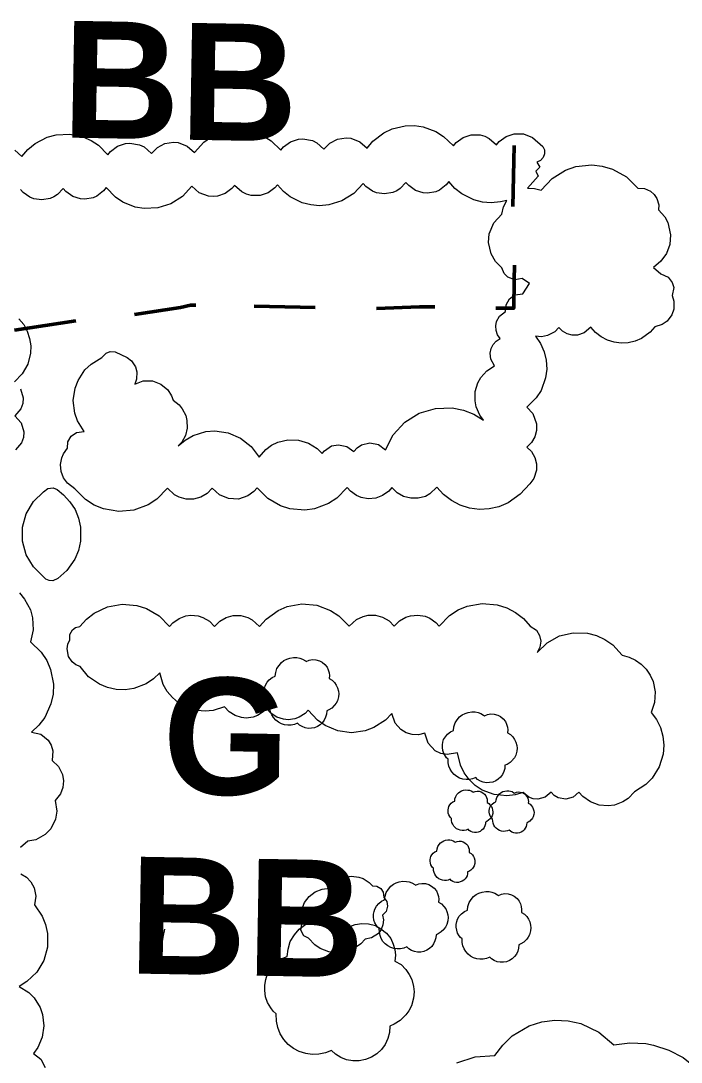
# Model space of a CAD drawing. Header units: metres. Extents: x -208 to 1512, y -277 to 123.
# Drawn here: x 824.75 to 846.8, y 40.56 to 75.33 of the extents above; entities that cross this region are included whole.
import ezdxf

# ---------------------------------------------------------------- set-up
doc = ezdxf.new("R2010")
doc.units = ezdxf.units.M
doc.header["$MEASUREMENT"] = 0
for name, color, linetype in [('740_WienGV_Flwd-Bebauungsplan', 7, 'Continuous'), ('740_WienGV_Flwd-Bebauungsplan Text', 7, 'Continuous'), ('740_WienGV_L_Baum_ -gruppen_ Grünflächen', 7, 'Continuous')]:
    doc.layers.add(name, color=color, linetype=linetype)
doc.styles.add('ERSTELLTER_STIL_12', font='arial.ttf', dxfattribs={"width": 1.000059})

# ---------------------------------------------------------------- blocks, each defined once
blk = doc.blocks.new('GI00131_ATT627(WIESE)_2CA5[1023]_5', base_point=(829.416, 44.801))
at = {"layer": '740_WienGV_L_Baum_ -gruppen_ Grünflächen', "color": 252, "linetype": 'Continuous', "lineweight": 13, "true_color": 0x949494}
for p, q in [((829.28, 45.004), (829.32, 44.783)), ((829.512, 44.786), (829.56, 44.999)), ((829.32, 44.783), (829.34, 44.603)), ((829.484, 44.6), (829.512, 44.786))]:
    blk.add_line(p, q, dxfattribs=at)
blk = doc.blocks.new('GI0007_ATT22(LAUB)_2815[1031]_5', base_point=(841.139, 48.911))
at = {"layer": '740_WienGV_L_Baum_ -gruppen_ Grünflächen', "color": 252, "linetype": 'Continuous', "lineweight": 13, "true_color": 0x949494}
for p, q in [((840.623, 49.32), (840.646, 49.398)), ((840.646, 49.398), (840.69, 49.463)), ((840.69, 49.463), (840.737, 49.521)), ((840.737, 49.521), (840.789, 49.56)), ((840.789, 49.56), (840.845, 49.59)), ((840.845, 49.59), (840.908, 49.61)), ((840.908, 49.61), (840.98, 49.622)), ((840.98, 49.622), (841.05, 49.618)), ((841.05, 49.618), (841.105, 49.608)), ((841.105, 49.608), (841.163, 49.59)), ((841.163, 49.59), (841.217, 49.554)), ((841.217, 49.554), (841.234, 49.542)), ((841.234, 49.542), (841.297, 49.568)), ((841.297, 49.568), (841.363, 49.578)), ((841.363, 49.578), (841.43, 49.575)), ((841.43, 49.575), (841.499, 49.557)), ((841.499, 49.557), (841.554, 49.525)), ((841.554, 49.525), (841.608, 49.482)), ((841.608, 49.482), (841.653, 49.428)), ((841.653, 49.428), (841.677, 49.372)), ((840.402, 49.016), (840.416, 49.064)), ((840.416, 49.064), (840.45, 49.123)), ((840.45, 49.123), (840.495, 49.175)), ((840.495, 49.175), (840.553, 49.222)), ((840.553, 49.222), (840.614, 49.248)), ((840.614, 49.248), (840.623, 49.32)), ((841.677, 49.372), (841.693, 49.316)), ((841.693, 49.316), (841.7, 49.261)), ((841.7, 49.261), (841.695, 49.201)), ((841.695, 49.201), (841.756, 49.166)), ((841.756, 49.166), (841.802, 49.117)), ((841.802, 49.117), (841.838, 49.066)), ((841.838, 49.066), (841.862, 49.016)), ((840.391, 48.905), (840.392, 48.961)), ((840.399, 48.844), (840.391, 48.905)), ((840.392, 48.961), (840.402, 49.016)), ((840.418, 48.786), (840.399, 48.844)), ((840.45, 48.732), (840.418, 48.786)), ((840.474, 48.699), (840.45, 48.732)), ((840.506, 48.672), (840.474, 48.699)), ((841.833, 48.703), (841.803, 48.663)), ((841.86, 48.752), (841.833, 48.703)), ((841.881, 48.83), (841.86, 48.752)), ((841.862, 49.016), (841.88, 48.945)), ((841.88, 48.945), (841.887, 48.892)), ((841.887, 48.892), (841.881, 48.83)), ((840.509, 48.599), (840.506, 48.672)), ((840.521, 48.535), (840.509, 48.599)), ((840.546, 48.472), (840.521, 48.535)), ((840.581, 48.416), (840.546, 48.472)), ((840.626, 48.366), (840.581, 48.416)), ((840.678, 48.325), (840.626, 48.366)), ((841.596, 48.367), (841.558, 48.315)), ((841.623, 48.424), (841.596, 48.367)), ((841.639, 48.485), (841.623, 48.424)), ((841.645, 48.549), (841.639, 48.485)), ((841.687, 48.569), (841.645, 48.549)), ((841.746, 48.607), (841.687, 48.569)), ((841.797, 48.655), (841.746, 48.607)), ((841.803, 48.663), (841.797, 48.655)), ((840.737, 48.294), (840.678, 48.325)), ((840.8, 48.274), (840.737, 48.294)), ((840.866, 48.264), (840.8, 48.274)), ((840.932, 48.267), (840.866, 48.264)), ((840.998, 48.281), (840.932, 48.267)), ((841.06, 48.306), (840.998, 48.281)), ((841.098, 48.268), (841.06, 48.306)), ((841.152, 48.235), (841.098, 48.268)), ((841.211, 48.213), (841.152, 48.235)), ((841.274, 48.201), (841.211, 48.213)), ((841.338, 48.202), (841.274, 48.201)), ((841.4, 48.215), (841.338, 48.202)), ((841.459, 48.238), (841.4, 48.215)), ((841.512, 48.272), (841.459, 48.238)), ((841.558, 48.315), (841.512, 48.272))]:
    blk.add_line(p, q, dxfattribs=at)
blk = doc.blocks.new('GI0007_ATT22(LAUB)_2815[1032]_5', base_point=(839.764, 48.937))
at = {"layer": '740_WienGV_L_Baum_ -gruppen_ Grünflächen', "color": 252, "linetype": 'Continuous', "lineweight": 13, "true_color": 0x949494}
for p, q in [((839.248, 49.346), (839.271, 49.425)), ((839.271, 49.425), (839.315, 49.489)), ((839.315, 49.489), (839.362, 49.547)), ((839.362, 49.547), (839.414, 49.586)), ((839.414, 49.586), (839.47, 49.616)), ((839.47, 49.616), (839.533, 49.636)), ((839.533, 49.636), (839.605, 49.648)), ((839.605, 49.648), (839.675, 49.644)), ((839.675, 49.644), (839.73, 49.634)), ((839.73, 49.634), (839.788, 49.616)), ((839.788, 49.616), (839.843, 49.581)), ((839.843, 49.581), (839.859, 49.569)), ((839.859, 49.569), (839.922, 49.594)), ((839.922, 49.594), (839.988, 49.605)), ((839.988, 49.605), (840.055, 49.601)), ((840.055, 49.601), (840.124, 49.583)), ((840.124, 49.583), (840.179, 49.551)), ((840.179, 49.551), (840.234, 49.508)), ((840.234, 49.508), (840.279, 49.454)), ((840.279, 49.454), (840.302, 49.398)), ((840.302, 49.398), (840.318, 49.343)), ((839.017, 48.987), (839.027, 49.042)), ((839.027, 49.042), (839.041, 49.09)), ((839.041, 49.09), (839.075, 49.149)), ((839.075, 49.149), (839.12, 49.201)), ((839.12, 49.201), (839.178, 49.248)), ((839.178, 49.248), (839.24, 49.274)), ((839.24, 49.274), (839.248, 49.346)), ((840.318, 49.343), (840.326, 49.287)), ((840.326, 49.287), (840.32, 49.227)), ((840.32, 49.227), (840.382, 49.192)), ((840.382, 49.192), (840.428, 49.143)), ((840.428, 49.143), (840.463, 49.092)), ((840.463, 49.092), (840.488, 49.042)), ((840.488, 49.042), (840.505, 48.971)), ((839.016, 48.931), (839.017, 48.987)), ((839.024, 48.87), (839.016, 48.931)), ((839.044, 48.812), (839.024, 48.87)), ((839.076, 48.758), (839.044, 48.812)), ((839.1, 48.725), (839.076, 48.758)), ((839.131, 48.698), (839.1, 48.725)), ((839.134, 48.625), (839.131, 48.698)), ((840.428, 48.689), (840.422, 48.682)), ((840.458, 48.729), (840.428, 48.689)), ((840.485, 48.778), (840.458, 48.729)), ((840.507, 48.856), (840.485, 48.778)), ((840.505, 48.971), (840.512, 48.918)), ((840.512, 48.918), (840.507, 48.856)), ((839.147, 48.561), (839.134, 48.625)), ((839.171, 48.499), (839.147, 48.561)), ((839.206, 48.442), (839.171, 48.499)), ((839.251, 48.393), (839.206, 48.442)), ((839.303, 48.351), (839.251, 48.393)), ((839.362, 48.32), (839.303, 48.351)), ((840.184, 48.341), (840.137, 48.299)), ((840.221, 48.393), (840.184, 48.341)), ((840.248, 48.45), (840.221, 48.393)), ((840.265, 48.512), (840.248, 48.45)), ((840.27, 48.576), (840.265, 48.512)), ((840.312, 48.595), (840.27, 48.576)), ((840.371, 48.633), (840.312, 48.595)), ((840.422, 48.682), (840.371, 48.633)), ((839.426, 48.3), (839.362, 48.32)), ((839.491, 48.29), (839.426, 48.3)), ((839.558, 48.293), (839.491, 48.29)), ((839.623, 48.307), (839.558, 48.293)), ((839.685, 48.332), (839.623, 48.307)), ((839.723, 48.294), (839.685, 48.332)), ((839.777, 48.261), (839.723, 48.294)), ((839.836, 48.239), (839.777, 48.261)), ((839.899, 48.227), (839.836, 48.239)), ((839.963, 48.228), (839.899, 48.227)), ((840.025, 48.241), (839.963, 48.228)), ((840.084, 48.264), (840.025, 48.241)), ((840.137, 48.299), (840.084, 48.264))]:
    blk.add_line(p, q, dxfattribs=at)
blk = doc.blocks.new('GI0007_ATT22(LAUB)_2815[1036]_5', base_point=(839.165, 47.269))
at = {"layer": '740_WienGV_L_Baum_ -gruppen_ Grünflächen', "color": 252, "linetype": 'Continuous', "lineweight": 13, "true_color": 0x949494}
for p, q in [((838.641, 47.605), (838.65, 47.678)), ((838.65, 47.678), (838.673, 47.756)), ((838.673, 47.756), (838.716, 47.821)), ((838.716, 47.821), (838.763, 47.878)), ((838.763, 47.878), (838.815, 47.918)), ((838.815, 47.918), (838.871, 47.948)), ((838.871, 47.948), (838.935, 47.968)), ((838.935, 47.968), (839.006, 47.98)), ((839.006, 47.98), (839.077, 47.976)), ((839.077, 47.976), (839.132, 47.966)), ((839.132, 47.966), (839.189, 47.947)), ((839.189, 47.947), (839.244, 47.912)), ((839.244, 47.912), (839.261, 47.9)), ((839.261, 47.9), (839.323, 47.926)), ((839.323, 47.926), (839.389, 47.936)), ((839.389, 47.936), (839.457, 47.933)), ((839.457, 47.933), (839.526, 47.915)), ((839.526, 47.915), (839.58, 47.883)), ((839.58, 47.883), (839.635, 47.84)), ((839.635, 47.84), (839.68, 47.786)), ((839.68, 47.786), (839.703, 47.73)), ((839.703, 47.73), (839.719, 47.674)), ((839.719, 47.674), (839.727, 47.619)), ((838.417, 47.263), (838.418, 47.318)), ((838.418, 47.318), (838.429, 47.374)), ((838.429, 47.374), (838.442, 47.421)), ((838.442, 47.421), (838.477, 47.481)), ((838.477, 47.481), (838.521, 47.533)), ((838.521, 47.533), (838.58, 47.58)), ((838.58, 47.58), (838.641, 47.605)), ((839.727, 47.619), (839.722, 47.559)), ((839.722, 47.559), (839.783, 47.524)), ((839.783, 47.524), (839.829, 47.475)), ((839.829, 47.475), (839.864, 47.424)), ((839.864, 47.424), (839.889, 47.374)), ((839.889, 47.374), (839.907, 47.303)), ((839.907, 47.303), (839.913, 47.249)), ((838.426, 47.202), (838.417, 47.263)), ((838.445, 47.144), (838.426, 47.202)), ((838.477, 47.09), (838.445, 47.144)), ((838.501, 47.057), (838.477, 47.09)), ((838.532, 47.029), (838.501, 47.057)), ((838.535, 46.957), (838.532, 47.029)), ((838.548, 46.893), (838.535, 46.957)), ((839.773, 46.965), (839.713, 46.927)), ((839.824, 47.013), (839.773, 46.965)), ((839.829, 47.021), (839.824, 47.013)), ((839.86, 47.061), (839.829, 47.021)), ((839.886, 47.11), (839.86, 47.061)), ((839.908, 47.188), (839.886, 47.11)), ((839.913, 47.249), (839.908, 47.188)), ((838.572, 46.83), (838.548, 46.893)), ((838.608, 46.774), (838.572, 46.83)), ((838.653, 46.724), (838.608, 46.774)), ((838.704, 46.683), (838.653, 46.724)), ((838.763, 46.652), (838.704, 46.683)), ((838.827, 46.632), (838.763, 46.652)), ((838.893, 46.622), (838.827, 46.632)), ((838.959, 46.625), (838.893, 46.622)), ((839.024, 46.639), (838.959, 46.625)), ((839.087, 46.664), (839.024, 46.639)), ((839.124, 46.626), (839.087, 46.664)), ((839.178, 46.593), (839.124, 46.626)), ((839.538, 46.63), (839.485, 46.596)), ((839.585, 46.673), (839.538, 46.63)), ((839.622, 46.725), (839.585, 46.673)), ((839.65, 46.782), (839.622, 46.725)), ((839.666, 46.843), (839.65, 46.782)), ((839.671, 46.907), (839.666, 46.843)), ((839.713, 46.927), (839.671, 46.907)), ((839.237, 46.571), (839.178, 46.593)), ((839.3, 46.559), (839.237, 46.571)), ((839.364, 46.56), (839.3, 46.559)), ((839.426, 46.573), (839.364, 46.56)), ((839.485, 46.596), (839.426, 46.573))]:
    blk.add_line(p, q, dxfattribs=at)
blk = doc.blocks.new('GI0007_ATT22(LAUB)_2815[1038]_5', base_point=(840.538, 45.073))
at = {"layer": '740_WienGV_L_Baum_ -gruppen_ Grünflächen', "color": 252, "linetype": 'Continuous', "lineweight": 13, "true_color": 0x949494}
for p, q in [((840.153, 46.238), (840.273, 46.257)), ((840.273, 46.257), (840.39, 46.252)), ((840.39, 46.252), (840.482, 46.234)), ((839.716, 45.885), (839.789, 45.992)), ((839.789, 45.992), (839.868, 46.089)), ((839.868, 46.089), (839.954, 46.155)), ((839.954, 46.155), (840.048, 46.205)), ((840.048, 46.205), (840.153, 46.238)), ((840.482, 46.234), (840.577, 46.204)), ((840.577, 46.204), (840.669, 46.145)), ((840.669, 46.145), (840.697, 46.125)), ((840.697, 46.125), (840.801, 46.168)), ((840.801, 46.168), (840.911, 46.185)), ((840.911, 46.185), (841.023, 46.18)), ((841.023, 46.18), (841.138, 46.149)), ((841.138, 46.149), (841.229, 46.096)), ((841.229, 46.096), (841.321, 46.025)), ((841.321, 46.025), (841.395, 45.935)), ((841.395, 45.935), (841.435, 45.841)), ((839.464, 45.513), (839.562, 45.591)), ((839.562, 45.591), (839.664, 45.634)), ((839.664, 45.634), (839.678, 45.755)), ((839.678, 45.755), (839.716, 45.885)), ((841.435, 45.841), (841.461, 45.749)), ((841.461, 45.749), (841.474, 45.656)), ((841.474, 45.656), (841.465, 45.556)), ((841.465, 45.556), (841.567, 45.498)), ((839.292, 45.155), (839.31, 45.248)), ((839.31, 45.248), (839.333, 45.327)), ((839.333, 45.327), (839.39, 45.426)), ((839.39, 45.426), (839.464, 45.513)), ((841.567, 45.498), (841.644, 45.416)), ((841.644, 45.416), (841.702, 45.332)), ((841.702, 45.332), (841.744, 45.247)), ((841.744, 45.247), (841.773, 45.13)), ((839.291, 45.063), (839.292, 45.155)), ((839.305, 44.961), (839.291, 45.063)), ((839.337, 44.865), (839.305, 44.961)), ((839.39, 44.775), (839.337, 44.865)), ((841.775, 44.938), (841.739, 44.808)), ((841.773, 45.13), (841.784, 45.04)), ((841.784, 45.04), (841.775, 44.938)), ((839.43, 44.719), (839.39, 44.775)), ((839.483, 44.674), (839.43, 44.719)), ((839.488, 44.553), (839.483, 44.674)), ((839.509, 44.446), (839.488, 44.553)), ((841.55, 44.567), (841.451, 44.503)), ((841.635, 44.647), (841.55, 44.567)), ((841.644, 44.659), (841.635, 44.647)), ((841.695, 44.726), (841.644, 44.659)), ((841.739, 44.808), (841.695, 44.726)), ((839.549, 44.342), (839.509, 44.446)), ((839.608, 44.248), (839.549, 44.342)), ((839.683, 44.165), (839.608, 44.248)), ((839.769, 44.096), (839.683, 44.165)), ((841.299, 44.166), (841.237, 44.08)), ((841.345, 44.261), (841.299, 44.166)), ((841.372, 44.364), (841.345, 44.261)), ((841.381, 44.47), (841.372, 44.364)), ((841.451, 44.503), (841.381, 44.47)), ((839.868, 44.045), (839.769, 44.096)), ((839.974, 44.011), (839.868, 44.045)), ((840.083, 43.994), (839.974, 44.011)), ((840.194, 43.999), (840.083, 43.994)), ((840.303, 44.022), (840.194, 43.999)), ((840.407, 44.065), (840.303, 44.022)), ((840.469, 44.002), (840.407, 44.065)), ((840.559, 43.947), (840.469, 44.002)), ((840.658, 43.909), (840.559, 43.947)), ((840.762, 43.89), (840.658, 43.909)), ((840.869, 43.891), (840.762, 43.89)), ((840.973, 43.912), (840.869, 43.891)), ((841.071, 43.951), (840.973, 43.912)), ((841.159, 44.008), (841.071, 43.951)), ((841.237, 44.08), (841.159, 44.008))]:
    blk.add_line(p, q, dxfattribs=at)
blk = doc.blocks.new('GI0007_ATT22(LAUB)_2815[1039]_5', base_point=(837.773, 45.415))
at = {"layer": '740_WienGV_L_Baum_ -gruppen_ Grünflächen', "color": 252, "linetype": 'Continuous', "lineweight": 13, "true_color": 0x949494}
for p, q in [((837.388, 46.58), (837.507, 46.599)), ((837.507, 46.599), (837.625, 46.593)), ((836.951, 46.227), (837.024, 46.334)), ((837.024, 46.334), (837.102, 46.431)), ((837.102, 46.431), (837.189, 46.496)), ((837.189, 46.496), (837.282, 46.546)), ((837.282, 46.546), (837.388, 46.58)), ((837.625, 46.593), (837.717, 46.576)), ((837.717, 46.576), (837.812, 46.546)), ((837.812, 46.546), (837.903, 46.487)), ((837.903, 46.487), (837.931, 46.467)), ((837.931, 46.467), (838.035, 46.509)), ((838.035, 46.509), (838.146, 46.527)), ((838.146, 46.527), (838.258, 46.521)), ((838.258, 46.521), (838.373, 46.491)), ((838.373, 46.491), (838.464, 46.438)), ((838.464, 46.438), (838.555, 46.367)), ((838.555, 46.367), (838.63, 46.276)), ((838.63, 46.276), (838.669, 46.183)), ((836.699, 45.855), (836.796, 45.933)), ((836.796, 45.933), (836.899, 45.976)), ((836.899, 45.976), (836.913, 46.096)), ((836.913, 46.096), (836.951, 46.227)), ((838.669, 46.183), (838.696, 46.09)), ((838.696, 46.09), (838.709, 45.998)), ((838.709, 45.998), (838.7, 45.898)), ((836.527, 45.497), (836.545, 45.589)), ((836.545, 45.589), (836.568, 45.669)), ((836.568, 45.669), (836.625, 45.767)), ((836.625, 45.767), (836.699, 45.855)), ((838.7, 45.898), (838.802, 45.839)), ((838.802, 45.839), (838.878, 45.758)), ((838.878, 45.758), (838.937, 45.673)), ((838.937, 45.673), (838.978, 45.589)), ((838.978, 45.589), (839.008, 45.471)), ((836.526, 45.405), (836.527, 45.497)), ((836.54, 45.303), (836.526, 45.405)), ((836.572, 45.207), (836.54, 45.303)), ((836.625, 45.117), (836.572, 45.207)), ((839.01, 45.279), (838.974, 45.15)), ((839.008, 45.471), (839.019, 45.382)), ((839.019, 45.382), (839.01, 45.279)), ((836.665, 45.061), (836.625, 45.117)), ((836.717, 45.016), (836.665, 45.061)), ((836.722, 44.895), (836.717, 45.016)), ((836.744, 44.787), (836.722, 44.895)), ((838.785, 44.908), (838.686, 44.844)), ((838.87, 44.989), (838.785, 44.908)), ((838.879, 45.001), (838.87, 44.989)), ((838.93, 45.067), (838.879, 45.001)), ((838.974, 45.15), (838.93, 45.067)), ((836.784, 44.684), (836.744, 44.787)), ((836.843, 44.59), (836.784, 44.684)), ((836.918, 44.507), (836.843, 44.59)), ((838.58, 44.603), (838.534, 44.508)), ((838.607, 44.705), (838.58, 44.603)), ((838.616, 44.812), (838.607, 44.705)), ((838.686, 44.844), (838.616, 44.812)), ((837.004, 44.438), (836.918, 44.507)), ((837.102, 44.386), (837.004, 44.438)), ((837.208, 44.352), (837.102, 44.386)), ((837.318, 44.336), (837.208, 44.352)), ((837.429, 44.341), (837.318, 44.336)), ((837.537, 44.364), (837.429, 44.341)), ((837.641, 44.407), (837.537, 44.364)), ((837.704, 44.343), (837.641, 44.407)), ((837.794, 44.288), (837.704, 44.343)), ((837.893, 44.251), (837.794, 44.288)), ((837.997, 44.231), (837.893, 44.251)), ((838.104, 44.233), (837.997, 44.231)), ((838.207, 44.254), (838.104, 44.233)), ((838.306, 44.293), (838.207, 44.254)), ((838.394, 44.35), (838.306, 44.293)), ((838.472, 44.422), (838.394, 44.35)), ((838.534, 44.508), (838.472, 44.422))]:
    blk.add_line(p, q, dxfattribs=at)
blk = doc.blocks.new('GI0007_ATT22(LAUB)_2815[1040]_5', base_point=(840.074, 51.072))
at = {"layer": '740_WienGV_L_Baum_ -gruppen_ Grünflächen', "color": 252, "linetype": 'Continuous', "lineweight": 13, "true_color": 0x949494}
for p, q in [((839.49, 52.153), (839.583, 52.203)), ((839.583, 52.203), (839.689, 52.237)), ((839.689, 52.237), (839.808, 52.256)), ((839.808, 52.256), (839.926, 52.25)), ((839.926, 52.25), (840.018, 52.232)), ((840.018, 52.232), (840.113, 52.202)), ((840.113, 52.202), (840.204, 52.144)), ((840.233, 52.124), (840.336, 52.166)), ((840.336, 52.166), (840.447, 52.184)), ((840.447, 52.184), (840.559, 52.178)), ((840.559, 52.178), (840.674, 52.148)), ((839.214, 51.753), (839.252, 51.884)), ((839.252, 51.884), (839.325, 51.991)), ((839.325, 51.991), (839.404, 52.087)), ((839.404, 52.087), (839.49, 52.153)), ((840.204, 52.144), (840.233, 52.124)), ((840.674, 52.148), (840.765, 52.094)), ((840.765, 52.094), (840.856, 52.023)), ((840.856, 52.023), (840.931, 51.933)), ((840.931, 51.933), (840.97, 51.84)), ((840.97, 51.84), (840.997, 51.747)), ((838.926, 51.424), (839, 51.512)), ((839, 51.512), (839.098, 51.59)), ((839.098, 51.59), (839.2, 51.632)), ((839.2, 51.632), (839.214, 51.753)), ((840.997, 51.747), (841.01, 51.654)), ((841.01, 51.654), (841.001, 51.555)), ((841.001, 51.555), (841.103, 51.496)), ((841.103, 51.496), (841.179, 51.415)), ((838.827, 51.062), (838.828, 51.154)), ((838.828, 51.154), (838.846, 51.246)), ((838.846, 51.246), (838.869, 51.326)), ((838.869, 51.326), (838.926, 51.424)), ((841.179, 51.415), (841.238, 51.33)), ((841.238, 51.33), (841.279, 51.246)), ((841.279, 51.246), (841.309, 51.128)), ((841.309, 51.128), (841.32, 51.039)), ((838.841, 50.96), (838.827, 51.062)), ((838.873, 50.863), (838.841, 50.96)), ((838.926, 50.774), (838.873, 50.863)), ((838.966, 50.718), (838.926, 50.774)), ((841.275, 50.807), (841.231, 50.724)), ((841.311, 50.936), (841.275, 50.807)), ((841.32, 51.039), (841.311, 50.936)), ((839.019, 50.672), (838.966, 50.718)), ((839.023, 50.551), (839.019, 50.672)), ((839.045, 50.444), (839.023, 50.551)), ((839.085, 50.34), (839.045, 50.444)), ((840.917, 50.469), (840.908, 50.362)), ((840.987, 50.501), (840.917, 50.469)), ((841.086, 50.565), (840.987, 50.501)), ((841.171, 50.645), (841.086, 50.565)), ((841.18, 50.658), (841.171, 50.645)), ((841.231, 50.724), (841.18, 50.658)), ((839.144, 50.247), (839.085, 50.34)), ((839.219, 50.164), (839.144, 50.247)), ((839.305, 50.095), (839.219, 50.164)), ((839.403, 50.043), (839.305, 50.095)), ((840.773, 50.078), (840.695, 50.007)), ((840.835, 50.164), (840.773, 50.078)), ((840.881, 50.26), (840.835, 50.164)), ((840.908, 50.362), (840.881, 50.26)), ((839.509, 50.009), (839.403, 50.043)), ((839.619, 49.993), (839.509, 50.009)), ((839.73, 49.998), (839.619, 49.993)), ((839.838, 50.021), (839.73, 49.998)), ((839.942, 50.063), (839.838, 50.021)), ((840.005, 50), (839.942, 50.063)), ((840.095, 49.945), (840.005, 50)), ((840.194, 49.908), (840.095, 49.945)), ((840.298, 49.888), (840.194, 49.908)), ((840.405, 49.89), (840.298, 49.888)), ((840.508, 49.911), (840.405, 49.89)), ((840.607, 49.95), (840.508, 49.911)), ((840.695, 50.007), (840.607, 49.95))]:
    blk.add_line(p, q, dxfattribs=at)
blk = doc.blocks.new('GI0007_ATT22(LAUB)_2815[1043]_5', base_point=(834.119, 52.887))
at = {"layer": '740_WienGV_L_Baum_ -gruppen_ Grünflächen', "color": 252, "linetype": 'Continuous', "lineweight": 13, "true_color": 0x949494}
for p, q in [((833.371, 53.806), (833.449, 53.903)), ((833.449, 53.903), (833.535, 53.969)), ((833.535, 53.969), (833.629, 54.019)), ((833.629, 54.019), (833.734, 54.052)), ((833.734, 54.052), (833.854, 54.071)), ((833.854, 54.071), (833.971, 54.066)), ((833.971, 54.066), (834.063, 54.048)), ((834.063, 54.048), (834.158, 54.018)), ((834.158, 54.018), (834.25, 53.959)), ((834.25, 53.959), (834.278, 53.939)), ((834.278, 53.939), (834.382, 53.982)), ((834.382, 53.982), (834.492, 53.999)), ((834.492, 53.999), (834.604, 53.994)), ((834.604, 53.994), (834.719, 53.963)), ((834.719, 53.963), (834.811, 53.91)), ((834.811, 53.91), (834.902, 53.839)), ((833.245, 53.448), (833.26, 53.568)), ((833.26, 53.568), (833.298, 53.699)), ((833.298, 53.699), (833.371, 53.806)), ((834.902, 53.839), (834.976, 53.749)), ((834.976, 53.749), (835.016, 53.655)), ((835.016, 53.655), (835.042, 53.562)), ((835.042, 53.562), (835.055, 53.47)), ((832.914, 53.141), (832.971, 53.24)), ((832.971, 53.24), (833.045, 53.327)), ((833.045, 53.327), (833.143, 53.405)), ((833.143, 53.405), (833.245, 53.448)), ((835.055, 53.47), (835.046, 53.37)), ((835.046, 53.37), (835.148, 53.312)), ((835.148, 53.312), (835.225, 53.23)), ((835.225, 53.23), (835.284, 53.146)), ((832.872, 52.877), (832.874, 52.969)), ((832.886, 52.775), (832.872, 52.877)), ((832.874, 52.969), (832.891, 53.061)), ((832.891, 53.061), (832.914, 53.141)), ((835.284, 53.146), (835.325, 53.061)), ((835.325, 53.061), (835.355, 52.943)), ((835.355, 52.943), (835.365, 52.854)), ((832.918, 52.679), (832.886, 52.775)), ((832.971, 52.589), (832.918, 52.679)), ((833.011, 52.533), (832.971, 52.589)), ((833.064, 52.488), (833.011, 52.533)), ((835.276, 52.54), (835.225, 52.473)), ((835.32, 52.622), (835.276, 52.54)), ((835.356, 52.751), (835.32, 52.622)), ((835.365, 52.854), (835.356, 52.751)), ((833.069, 52.367), (833.064, 52.488)), ((833.09, 52.26), (833.069, 52.367)), ((833.131, 52.156), (833.09, 52.26)), ((834.953, 52.178), (834.926, 52.075)), ((834.962, 52.284), (834.953, 52.178)), ((835.032, 52.317), (834.962, 52.284)), ((835.131, 52.381), (835.032, 52.317)), ((835.216, 52.461), (835.131, 52.381)), ((835.225, 52.473), (835.216, 52.461)), ((833.189, 52.062), (833.131, 52.156)), ((833.264, 51.979), (833.189, 52.062)), ((833.35, 51.91), (833.264, 51.979)), ((833.449, 51.859), (833.35, 51.91)), ((833.555, 51.825), (833.449, 51.859)), ((833.665, 51.808), (833.555, 51.825)), ((833.775, 51.813), (833.665, 51.808)), ((833.884, 51.836), (833.775, 51.813)), ((833.988, 51.879), (833.884, 51.836)), ((834.05, 51.815), (833.988, 51.879)), ((834.14, 51.761), (834.05, 51.815)), ((834.74, 51.822), (834.652, 51.765)), ((834.818, 51.894), (834.74, 51.822)), ((834.88, 51.98), (834.818, 51.894)), ((834.926, 52.075), (834.88, 51.98)), ((834.239, 51.723), (834.14, 51.761)), ((834.343, 51.703), (834.239, 51.723)), ((834.45, 51.705), (834.343, 51.703)), ((834.554, 51.726), (834.45, 51.705)), ((834.652, 51.765), (834.554, 51.726))]:
    blk.add_line(p, q, dxfattribs=at)
blk = doc.blocks.new('GI0007_ATT22(LAUB)_2815[1044]_5', base_point=(835.389, 42.966))
at = {"layer": '740_WienGV_L_Baum_ -gruppen_ Grünflächen', "color": 252, "linetype": 'Continuous', "lineweight": 13, "true_color": 0x949494}
for p, q in [((834.222, 45.129), (834.409, 45.229)), ((834.409, 45.229), (834.62, 45.296)), ((834.62, 45.296), (834.859, 45.334)), ((834.859, 45.334), (835.093, 45.323)), ((835.093, 45.323), (835.277, 45.287)), ((835.277, 45.287), (835.468, 45.227)), ((835.468, 45.227), (835.651, 45.11)), ((833.893, 44.804), (834.049, 44.997)), ((834.049, 44.997), (834.222, 45.129)), ((835.651, 45.11), (835.707, 45.07)), ((835.707, 45.07), (835.915, 45.155)), ((835.915, 45.155), (836.136, 45.19)), ((836.136, 45.19), (836.36, 45.179)), ((836.36, 45.179), (836.59, 45.118)), ((836.59, 45.118), (836.773, 45.011)), ((836.773, 45.011), (836.955, 44.869)), ((836.955, 44.869), (837.104, 44.689)), ((833.671, 44.328), (833.747, 44.59)), ((833.747, 44.59), (833.893, 44.804)), ((837.104, 44.689), (837.183, 44.502)), ((833.641, 44.087), (833.671, 44.328)), ((837.183, 44.502), (837.236, 44.316)), ((837.236, 44.316), (837.261, 44.131)), ((833.093, 43.671), (833.242, 43.846)), ((833.242, 43.846), (833.437, 44.002)), ((833.437, 44.002), (833.641, 44.087)), ((837.261, 44.131), (837.243, 43.932)), ((837.243, 43.932), (837.447, 43.815)), ((832.934, 43.315), (832.979, 43.474)), ((832.979, 43.474), (833.093, 43.671)), ((837.447, 43.815), (837.601, 43.652)), ((837.601, 43.652), (837.719, 43.483)), ((837.719, 43.483), (837.801, 43.314)), ((832.895, 42.946), (832.899, 43.13)), ((832.899, 43.13), (832.934, 43.315)), ((837.801, 43.314), (837.861, 43.078)), ((832.923, 42.742), (832.895, 42.946)), ((837.861, 43.078), (837.882, 42.9)), ((837.882, 42.9), (837.864, 42.694)), ((832.987, 42.549), (832.923, 42.742)), ((833.094, 42.369), (832.987, 42.549)), ((837.792, 42.436), (837.704, 42.271)), ((837.864, 42.694), (837.792, 42.436)), ((833.174, 42.258), (833.094, 42.369)), ((833.279, 42.167), (833.174, 42.258)), ((833.289, 41.925), (833.279, 42.167)), ((837.583, 42.113), (837.413, 41.953)), ((837.602, 42.138), (837.583, 42.113)), ((837.704, 42.271), (837.602, 42.138)), ((833.331, 41.711), (833.289, 41.925)), ((837.076, 41.76), (837.058, 41.547)), ((837.215, 41.825), (837.076, 41.76)), ((837.413, 41.953), (837.215, 41.825)), ((833.413, 41.503), (833.331, 41.711)), ((833.53, 41.316), (833.413, 41.503)), ((837.058, 41.547), (837.004, 41.341)), ((833.68, 41.15), (833.53, 41.316)), ((833.852, 41.012), (833.68, 41.15)), ((836.912, 41.151), (836.788, 40.979)), ((837.004, 41.341), (836.912, 41.151)), ((834.049, 40.909), (833.852, 41.012)), ((834.261, 40.841), (834.049, 40.909)), ((834.481, 40.808), (834.261, 40.841)), ((834.701, 40.818), (834.481, 40.808)), ((834.919, 40.864), (834.701, 40.818)), ((835.127, 40.949), (834.919, 40.864)), ((835.252, 40.823), (835.127, 40.949)), ((835.432, 40.713), (835.252, 40.823)), ((835.629, 40.638), (835.432, 40.713)), ((836.456, 40.722), (836.259, 40.644)), ((836.632, 40.836), (836.456, 40.722)), ((836.788, 40.979), (836.632, 40.836)), ((835.838, 40.598), (835.629, 40.638)), ((836.052, 40.602), (835.838, 40.598)), ((836.259, 40.644), (836.052, 40.602))]:
    blk.add_line(p, q, dxfattribs=at)

msp = doc.modelspace()

# ---------------------------------------------------------------- linework, layer by layer
at = {"layer": '740_WienGV_Flwd-Bebauungsplan', "color": 1, "linetype": 'Continuous', "lineweight": 50, "true_color": 0xfb0106}
for points in [[(841.212, 70.658), (841.221, 71.168)], [(841.185, 69.129), (841.212, 70.658)], [(841.227, 66.664), (841.236, 67.173)], [(840.616, 65.739), (841.21, 65.729), (841.227, 66.664)], [(828.543, 65.526), (830.077, 65.754)], [(830.077, 65.754), (830.419, 65.833), (830.589, 65.83)], [(832.543, 65.796), (834.072, 65.769)], [(834.072, 65.769), (834.582, 65.76)], [(836.621, 65.725), (838.067, 65.784)], [(838.067, 65.784), (838.577, 65.775)], [(824.54, 65.002), (826.074, 65.23)], [(826.074, 65.23), (826.585, 65.306)]]:
    msp.add_lwpolyline(points, dxfattribs=at)
at = {"layer": '740_WienGV_L_Baum_ -gruppen_ Grünflächen', "color": 72, "linetype": 'Continuous', "lineweight": 13, "true_color": 0x69e600}
for points in [[(825.93, 71.527), (826.387, 71.548), (826.822, 71.457), (827.094, 71.337), (827.343, 71.174), (827.656, 70.858), (827.747, 70.968), (827.975, 71.14), (828.246, 71.232), (828.389, 71.245), (828.712, 71.189), (828.861, 71.117), (829.107, 70.901), (829.308, 71.104), (829.562, 71.234), (829.844, 71.278), (830.005, 71.263), (830.306, 71.148), (830.548, 70.935), (830.861, 71.277), (831.115, 71.455), (831.395, 71.588), (831.847, 71.69), (832.299, 71.676), (832.728, 71.552), (833.113, 71.326), (833.43, 71.012), (833.522, 71.121), (833.753, 71.29), (834.024, 71.378), (834.167, 71.389), (834.484, 71.33), (834.629, 71.259), (834.871, 71.046), (835.072, 71.248), (835.326, 71.378), (835.608, 71.422), (835.769, 71.407), (836.07, 71.293), (836.312, 71.079), (836.509, 71.311), (836.87, 71.587), (837.145, 71.718), (837.588, 71.823), (837.891, 71.831), (838.189, 71.787), (838.613, 71.631)], [(824.542, 71.014), (824.785, 70.801), (824.984, 71.036), (825.222, 71.234), (825.632, 71.447), (825.93, 71.527)], [(838.613, 71.631), (838.869, 71.471), (839.194, 71.157), (839.286, 71.266), (839.517, 71.435), (839.787, 71.523), (840.091, 71.518), (840.248, 71.474), (840.392, 71.404), (840.634, 71.19), (840.726, 71.3), (840.958, 71.468), (841.228, 71.556), (841.532, 71.552), (841.833, 71.437), (842.177, 71.137), (842.236, 71.017), (842.241, 70.883), (842.195, 70.761), (842.104, 70.667), (841.984, 70.615), (842.081, 70.446), (841.948, 70.306), (842.026, 70.139), (841.67, 69.738)], [(841.67, 69.738), (841.901, 69.734), (842.124, 69.676), (842.49, 70.064), (842.944, 70.344), (843.281, 70.46), (843.813, 70.518), (844.167, 70.478), (844.509, 70.377), (844.974, 70.116), (845.357, 69.743), (845.576, 69.731), (845.777, 69.644), (845.901, 69.535), (845.992, 69.399), (846.053, 69.188), (846.048, 69.023), (846.254, 68.781), (846.354, 68.593), (846.447, 68.18), (846.419, 67.863), (846.31, 67.565), (846.126, 67.305), (845.875, 67.094)], [(840.981, 69.334), (840.765, 69.28), (840.46, 69.253), (840.162, 69.277), (839.874, 69.352), (839.473, 69.55), (839.241, 69.736), (839.042, 69.959), (838.955, 69.849), (838.733, 69.678), (838.604, 69.62), (838.328, 69.572), (838.19, 69.582), (837.925, 69.666), (837.701, 69.829), (837.611, 69.935), (837.418, 69.73), (837.3, 69.654), (837.171, 69.596), (836.894, 69.548), (836.622, 69.588), (836.494, 69.64), (836.27, 69.798), (836.18, 69.902), (835.865, 69.564), (835.473, 69.318), (835.032, 69.183), (834.724, 69.157), (834.431, 69.183)], [(826.165, 69.735), (825.973, 69.53), (825.854, 69.454), (825.725, 69.396), (825.448, 69.348), (825.177, 69.388), (825.049, 69.439), (824.825, 69.598), (824.734, 69.701)], [(827.596, 69.759), (827.509, 69.648), (827.288, 69.477), (827.159, 69.42), (826.883, 69.372), (826.744, 69.381), (826.479, 69.465), (826.255, 69.628), (826.165, 69.735)], [(834.431, 69.183), (834.145, 69.257), (833.748, 69.453), (833.517, 69.635), (833.319, 69.854), (833.229, 69.749), (833.006, 69.587), (832.744, 69.499), (832.442, 69.5), (832.283, 69.543), (832.134, 69.614), (831.888, 69.83), (831.798, 69.725), (831.575, 69.563), (831.313, 69.476), (831.175, 69.463), (831.011, 69.476), (830.703, 69.59), (830.457, 69.806), (830.147, 69.467), (829.758, 69.219), (829.32, 69.08), (828.865, 69.058), (828.571, 69.108), (828.155, 69.273), (827.907, 69.438), (827.596, 69.759)], [(840.811, 68.872), (840.866, 69.115), (840.981, 69.334)], [(841.737, 66.554), (841.492, 66.73), (841.245, 66.684), (841.008, 66.771), (840.891, 66.891), (840.812, 67.085), (840.602, 67.292), (840.453, 67.546), (840.367, 67.929), (840.392, 68.222), (840.544, 68.584), (840.811, 68.872)], [(845.875, 67.094), (846.125, 66.882), (846.369, 66.771), (846.507, 66.594), (846.554, 66.421), (846.506, 66.157), (846.562, 65.967), (846.556, 65.703), (846.491, 65.515), (846.332, 65.303), (846.171, 65.188), (845.92, 65.107), (845.764, 64.931), (845.478, 64.726), (845.261, 64.634), (845.032, 64.581), (844.797, 64.57), (844.563, 64.6), (844.339, 64.67), (844.131, 64.779), (843.944, 64.923), (843.786, 65.097), (843.565, 64.906), (843.341, 64.834), (843.165, 64.834), (842.995, 64.879), (842.843, 64.968), (842.719, 65.093), (842.578, 64.947), (842.341, 64.82), (842.141, 64.781), (841.939, 64.796), (842.105, 64.551), (842.225, 64.28), (842.294, 63.993), (842.31, 63.697), (842.275, 63.404), (842.124, 62.986), (841.964, 62.737), (841.648, 62.427), (841.847, 62.213), (841.972, 61.871), (841.972, 61.652), (841.914, 61.44), (841.802, 61.25), (841.646, 61.097), (841.802, 60.943), (841.912, 60.753), (841.969, 60.541), (841.969, 60.322), (841.88, 60.043), (841.752, 59.865), (841.424, 59.52), (841.021, 59.231), (840.716, 59.102), (840.394, 59.029), (840.064, 59.013), (839.736, 59.055), (839.42, 59.154), (839.127, 59.307), (838.865, 59.51), (838.644, 59.755), (838.403, 59.529), (838.258, 59.451), (838.019, 59.385), (837.771, 59.385), (837.532, 59.449), (837.317, 59.573), (837.143, 59.749), (837.033, 59.625), (836.832, 59.481), (836.6, 59.394), (836.353, 59.372), (836.109, 59.414), (835.956, 59.478), (835.754, 59.62), (835.643, 59.743), (835.297, 59.388), (835.02, 59.207), (834.557, 59.035), (834.229, 58.989), (833.735, 59.031), (833.419, 59.13), (832.992, 59.378), (832.643, 59.731), (832.533, 59.608), (832.332, 59.463)], [(840.205, 61.999), (840.083, 62.163), (839.959, 62.442), (839.919, 62.642), (839.926, 62.947), (840.013, 63.24), (840.112, 63.418), (840.315, 63.646), (840.571, 63.812), (840.448, 64.033), (840.426, 64.235), (840.456, 64.384), (840.524, 64.521), (840.626, 64.634), (840.754, 64.718), (840.668, 64.844), (840.619, 64.988), (840.609, 65.142), (840.639, 65.291), (840.739, 65.468), (840.937, 65.625), (840.954, 65.85), (841.065, 66.048), (841.25, 66.179), (841.518, 66.214), (841.737, 66.554)], [(824.684, 65.378), (824.842, 65.184), (824.962, 64.964), (825.042, 64.727), (825.08, 64.479), (825.072, 64.229), (824.981, 63.866), (824.796, 63.539), (824.533, 63.272)], [(832.332, 59.463), (832.018, 59.361), (831.688, 59.375), (831.385, 59.502), (831.143, 59.725), (830.97, 59.547), (830.757, 59.422), (830.518, 59.357), (830.271, 59.355), (830.031, 59.42), (829.885, 59.496), (829.643, 59.72), (829.288, 59.354), (829.002, 59.167), (828.523, 58.989), (828.015, 58.941), (827.511, 59.03), (827.197, 59.16), (826.91, 59.345), (826.551, 59.707), (826.309, 59.888), (826.176, 60.071), (826.097, 60.284), (826.075, 60.51), (826.114, 60.733), (826.173, 60.873), (826.303, 61.059), (826.321, 61.275), (826.431, 61.462), (826.609, 61.585), (826.866, 61.615), (826.643, 61.969), (826.549, 62.233), (826.499, 62.648), (826.559, 63.062), (826.659, 63.323), (826.89, 63.672), (827.093, 63.865), (827.451, 64.082), (827.596, 64.232), (827.727, 64.282), (827.901, 64.274), (828.303, 64.085), (828.442, 63.972), (828.573, 63.775), (828.62, 63.603), (828.612, 63.365), (828.552, 63.197), (828.838, 63.303), (829.142, 63.303), (829.428, 63.199), (829.66, 63.002), (829.781, 62.807), (829.831, 62.663), (830.032, 62.507), (830.139, 62.376), (830.254, 62.15), (830.295, 61.985), (830.301, 61.732), (830.242, 61.485), (830.12, 61.263), (830.007, 61.136), (830.237, 61.329), (830.498, 61.478), (830.927, 61.612), (831.227, 61.636), (831.672, 61.573), (832.084, 61.395), (832.437, 61.116), (832.704, 60.754), (832.933, 61.017), (833.12, 61.155), (833.33, 61.257), (833.669, 61.339), (834.018, 61.33), (834.352, 61.229), (834.647, 61.044), (834.814, 60.88), (834.886, 60.972)], [(824.738, 63.039), (824.825, 62.74), (824.811, 62.554), (824.749, 62.377), (824.552, 62.137), (824.758, 61.905), (824.844, 61.606), (824.831, 61.419), (824.768, 61.241), (824.571, 61.002)], [(834.886, 60.972), (835.126, 61.132), (835.354, 61.176), (835.637, 61.118), (835.868, 60.944), (835.982, 61.076), (836.127, 61.173), (836.408, 61.241), (836.692, 61.182), (836.923, 61.007), (837.185, 61.509), (837.57, 61.924), (838.051, 62.224), (838.593, 62.388), (839.158, 62.404), (839.529, 62.332), (839.881, 62.195), (840.205, 61.999)], [(824.698, 56.227), (824.874, 56.02), (825.065, 55.661), (825.137, 55.398), (825.157, 54.992), (825.069, 54.595), (825.427, 54.25), (825.61, 53.973), (825.742, 53.667), (825.835, 53.178), (825.823, 52.846), (825.754, 52.521), (825.545, 52.069), (825.344, 51.805), (825.098, 51.581), (825.412, 51.506), (825.664, 51.304), (825.764, 51.137), (825.818, 50.95), (825.793, 50.629), (826.009, 50.429), (826.142, 50.166), (826.177, 49.948), (826.154, 49.728), (826.074, 49.521), (825.889, 49.293)], [(826.388, 54.662), (826.385, 54.842), (826.473, 54.998), (826.572, 55.068), (826.718, 55.1), (826.939, 55.346), (827.2, 55.551), (827.647, 55.763), (828.134, 55.85), (828.627, 55.807), (828.943, 55.707), (829.37, 55.457), (829.718, 55.104), (829.828, 55.227), (830.03, 55.371), (830.262, 55.457), (830.426, 55.479), (830.672, 55.457), (830.831, 55.407), (831.044, 55.282), (831.218, 55.106), (831.391, 55.283), (831.605, 55.408), (831.844, 55.474), (832.092, 55.474), (832.331, 55.409), (832.477, 55.332), (832.718, 55.108), (832.939, 55.354), (833.342, 55.641), (833.647, 55.77), (834.134, 55.858), (834.628, 55.815), (835.093, 55.644), (835.37, 55.465), (835.718, 55.112), (835.959, 55.336), (836.182, 55.443), (836.344, 55.479), (836.592, 55.48), (836.831, 55.414), (837.044, 55.289), (837.218, 55.113), (837.392, 55.29), (837.605, 55.415), (837.763, 55.466), (838.009, 55.488), (838.253, 55.445), (838.406, 55.38), (838.608, 55.238), (838.719, 55.115), (839.07, 55.473), (839.352, 55.656), (839.66, 55.786), (840.155, 55.875), (840.655, 55.832), (840.975, 55.73), (841.271, 55.574), (841.537, 55.368), (841.761, 55.119), (841.966, 54.977), (842.071, 54.808), (842.114, 54.613), (842.085, 54.416), (841.991, 54.24), (842.331, 54.564), (842.743, 54.789), (843.2, 54.896), (843.67, 54.881), (843.974, 54.802), (844.258, 54.671), (844.516, 54.492), (844.834, 54.146), (845.062, 54.084), (845.275, 53.984), (845.467, 53.848), (845.632, 53.679), (845.766, 53.484), (845.863, 53.269), (845.934, 52.923), (845.912, 52.57), (845.798, 52.235), (845.975, 51.995), (846.107, 51.727), (846.188, 51.44), (846.22, 51.142), (846.199, 50.845), (846.069, 50.417), (845.832, 50.037), (845.622, 49.825)], [(826.296, 54.362), (826.322, 54.519), (826.388, 54.662)], [(845.622, 49.825), (845.245, 49.584), (845.031, 49.364), (844.859, 49.251), (844.572, 49.143), (844.369, 49.115), (844.063, 49.141), (843.774, 49.246), (843.523, 49.423), (843.385, 49.574), (843.192, 49.408), (842.946, 49.34), (842.695, 49.384), (842.563, 49.461), (842.455, 49.57), (842.261, 49.404), (842.016, 49.336), (841.863, 49.349), (841.719, 49.401), (841.524, 49.565), (841.255, 49.482), (840.975, 49.448), (840.555, 49.491), (840.16, 49.641), (839.925, 49.798), (839.722, 49.992), (839.555, 50.219), (839.431, 50.473), (839.333, 50.884), (838.988, 50.826), (838.78, 50.866), (838.59, 50.958), (838.348, 51.212), (838.237, 51.544), (838.033, 51.491), (837.822, 51.493), (837.619, 51.551), (837.438, 51.66), (837.253, 51.871), (837.142, 52.203), (836.927, 51.982), (836.54, 51.729), (836.251, 51.621), (835.794, 51.559), (835.336, 51.617), (834.909, 51.794), (834.656, 51.972), (834.346, 52.314), (834.239, 52.203), (834.046, 52.078), (833.901, 52.023), (833.672, 51.993), (833.519, 52.005), (833.299, 52.074), (833.104, 52.199), (832.949, 52.37), (832.842, 52.26), (832.649, 52.133), (832.504, 52.079), (832.275, 52.047), (832.121, 52.061), (831.902, 52.13), (831.707, 52.255), (831.552, 52.425), (831.169, 52.301), (830.9, 52.276), (830.633, 52.299), (830.248, 52.419), (830.014, 52.555), (829.809, 52.728), (829.637, 52.936), (829.504, 53.17), (829.387, 53.556), (829.175, 53.353), (828.93, 53.192), (828.518, 53.035), (828.227, 52.992), (827.933, 53.003), (827.645, 53.064), (827.373, 53.175), (827.012, 53.427), (826.729, 53.764), (826.584, 53.828), (826.46, 53.927), (826.344, 54.103), (826.296, 54.362)], [(825.889, 49.293), (825.946, 48.938), (825.906, 48.67), (825.747, 48.348), (825.561, 48.154), (825.245, 47.982), (824.979, 47.932), (824.741, 47.729)], [(824.742, 46.846), (824.931, 46.733), (825.084, 46.574), (825.189, 46.381), (825.245, 46.094), (825.198, 45.805), (825.46, 45.431), (825.576, 45.149), (825.64, 44.852), (825.637, 44.394), (825.515, 43.955), (825.281, 43.563), (824.953, 43.246), (824.693, 43.087), (825.011, 42.883), (825.19, 42.703), (825.391, 42.384), (825.475, 42.145), (825.52, 41.769), (825.465, 41.395), (825.314, 41.049), (825.165, 40.845), (825.413, 40.653), (825.556, 40.373)], [(839.309, 40.53), (839.927, 40.738), (840.577, 40.777), (840.841, 41.129), (841.162, 41.431), (841.73, 41.764), (842.15, 41.898), (842.586, 41.957), (843.026, 41.938), (843.455, 41.843), (844.051, 41.562), (844.553, 41.134), (845.085, 41.203), (845.619, 41.176), (845.882, 41.127), (846.391, 40.962), (846.864, 40.71), (847.285, 40.378)]]:
    msp.add_lwpolyline(points, dxfattribs=at)
for points in [[(825.5, 59.6), (825.644, 59.711), (825.824, 59.734), (825.966, 59.681), (826.175, 59.498), (826.388, 59.27), (826.557, 59.008), (826.677, 58.72), (826.745, 58.416), (826.744, 57.949), (826.676, 57.645), (826.555, 57.358), (826.284, 56.977), (825.988, 56.704), (825.82, 56.634), (825.698, 56.64), (825.586, 56.687), (825.165, 57.098), (824.929, 57.502), (824.807, 57.953), (824.808, 58.419), (824.93, 58.87), (825.166, 59.273)], [(835.062, 46.367), (835.218, 46.544), (835.414, 46.675), (835.639, 46.75), (835.796, 46.765), (836.031, 46.736), (836.179, 46.684), (836.378, 46.557), (836.49, 46.446), (836.639, 46.433), (836.768, 46.358), (836.851, 46.234), (836.872, 46.057), (836.968, 45.926), (836.999, 45.768), (836.944, 45.583), (836.829, 45.468), (836.857, 45.306), (836.842, 45.143), (836.785, 44.989), (836.689, 44.857), (836.464, 44.705), (836.251, 44.662), (836.108, 44.509), (835.848, 44.332), (835.654, 44.255), (835.345, 44.207), (835.034, 44.24), (834.742, 44.354), (834.568, 44.471), (834.353, 44.699), (834.204, 44.774), (834.1, 44.968), (834.133, 45.158), (834.098, 45.408), (834.129, 45.657), (834.225, 45.889), (834.378, 46.09), (834.578, 46.242), (834.812, 46.337)]]:
    msp.add_lwpolyline(points, close=True, dxfattribs=at)

# ---------------------------------------------------------------- block references
for name, p in [('GI0007_ATT22(LAUB)_2815[1043]_5', (834.119, 52.887)), ('GI0007_ATT22(LAUB)_2815[1040]_5', (840.074, 51.072)), ('GI0007_ATT22(LAUB)_2815[1032]_5', (839.764, 48.937)), ('GI0007_ATT22(LAUB)_2815[1031]_5', (841.139, 48.911)), ('GI0007_ATT22(LAUB)_2815[1036]_5', (839.165, 47.269)), ('GI0007_ATT22(LAUB)_2815[1039]_5', (837.773, 45.415)), ('GI0007_ATT22(LAUB)_2815[1038]_5', (840.538, 45.073)), ('GI0007_ATT22(LAUB)_2815[1044]_5', (835.389, 42.966))]:
    msp.add_blockref(name, p, dxfattribs=at)
at = {"layer": '740_WienGV_L_Baum_ -gruppen_ Grünflächen', "color": 252, "linetype": 'Continuous', "lineweight": 13, "true_color": 0x949494}
msp.add_blockref('GI00131_ATT627(WIESE)_2CA5[1023]_5', (829.416, 44.801), dxfattribs=at)

# ---------------------------------------------------------------- texts
at = {"layer": '740_WienGV_Flwd-Bebauungsplan Text', "color": 1, "linetype": 'Continuous', "lineweight": 0, "char_height": 3.90336, "attachment_point": 7, "rotation": 358.9941, "style": 'ERSTELLTER_STIL_12'}
for s, insert in [('\\A1;{\\pql;\\fArial|b1|i0|c0|p0;\\W1.000059;BB}', (826.098, 71.433)), ('\\A1;{\\pql;\\fArial|b1|i0|c0|p0;\\W1.000059;G}', (829.451, 49.468)), ('\\A1;{\\pql;\\fArial|b1|i0|c0|p0;\\W1.000059;BB}', (828.327, 43.519))]:
    msp.add_mtext(s, dxfattribs=dict(at, insert=insert))

doc.saveas('drawing.dxf')
